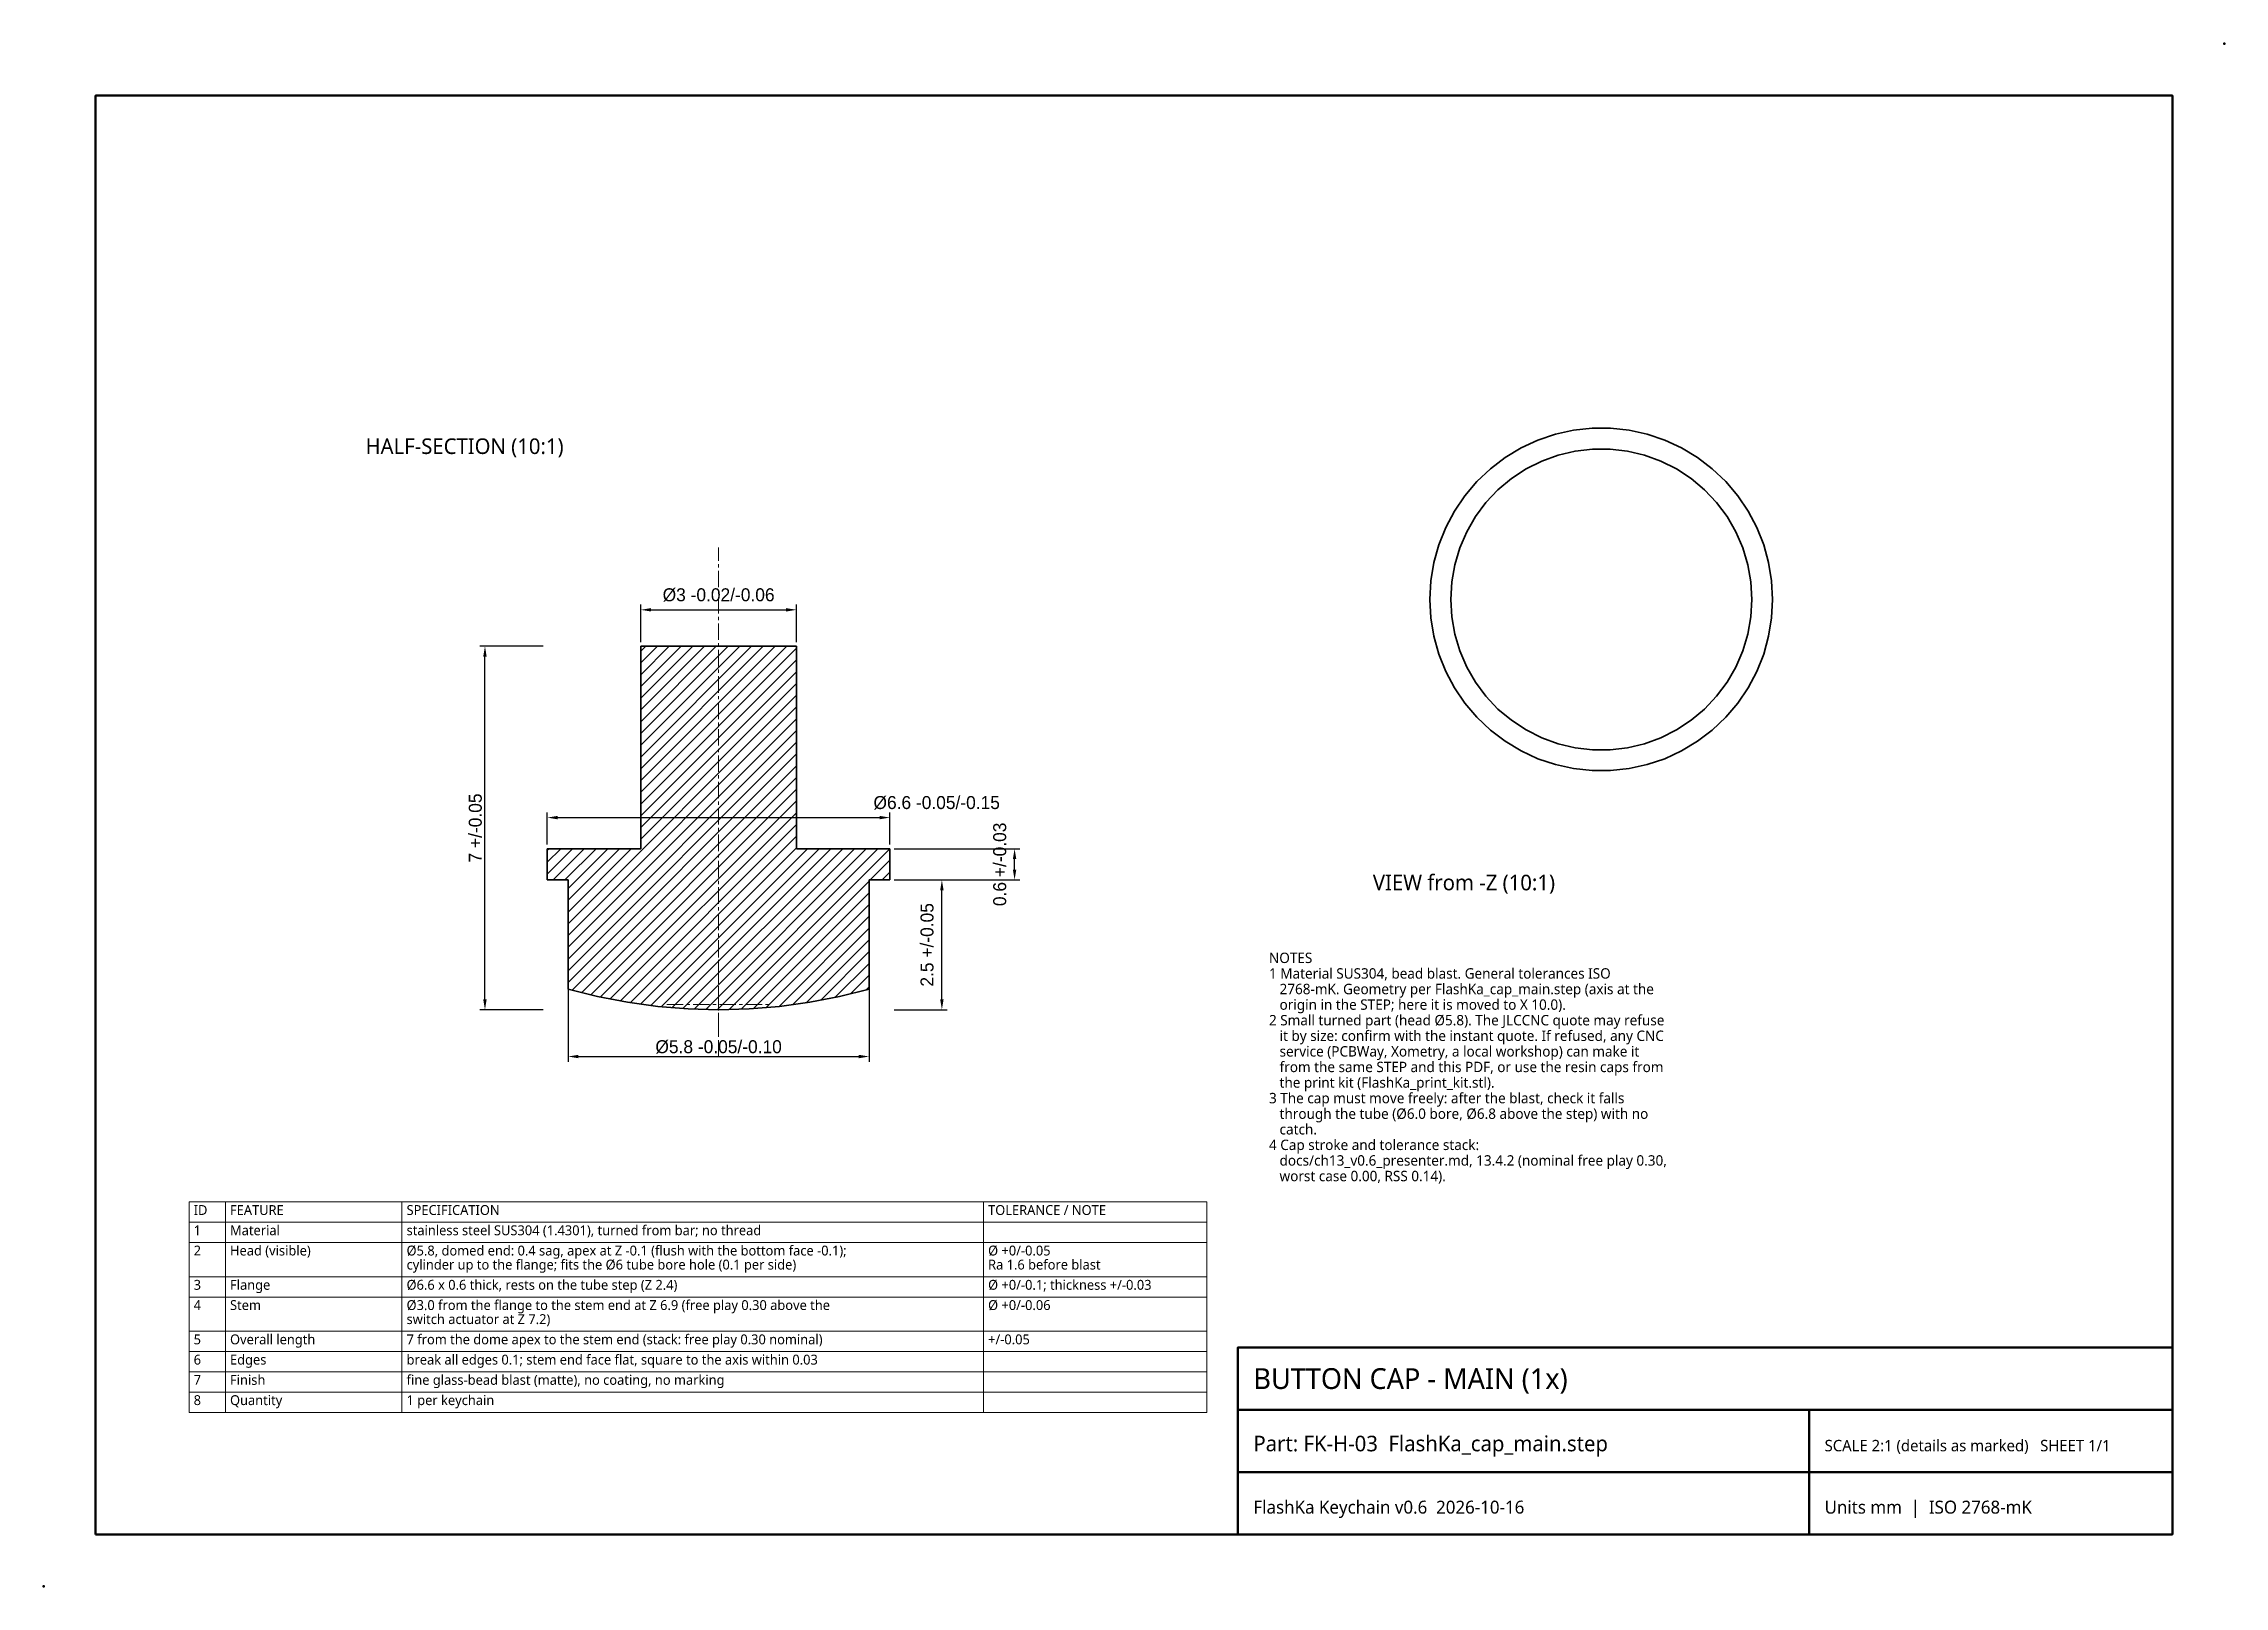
# Model space of a CAD drawing. Header units: millimetres. Extents: x 0 to 420, y 0 to 297.
import ezdxf

# ---------------------------------------------------------------- set-up
doc = ezdxf.new("R2010")
doc.units = ezdxf.units.MM
doc.linetypes.add('CENTER', pattern=[5.08, 3.175, -0.635, 0.635, -0.635])
for name, color, linetype, lineweight in [('BORDER', 7, 'Continuous', 50), ('CENTER', 1, 'CENTER', 13), ('DIM', 5, 'Continuous', 13), ('HATCH', 8, 'Continuous', 9), ('TABLE', 7, 'Continuous', 18), ('TEXT', 7, 'Continuous', 18), ('VISIBLE', 7, 'Continuous', 35)]:
    doc.layers.add(name, color=color, linetype=linetype, lineweight=lineweight)
doc.styles.add('OpenSans', font='OpenSans-Regular.ttf')
doc.dimstyles.new('FK10', dxfattribs={"dimtxt": 2.5, "dimasz": 2, "dimexe": 1, "dimexo": 0.8, "dimgap": 0.6, "dimtad": 1, "dimdec": 3, "dimlfac": 0.1, "dimdsep": 46, "dimcen": 2.5, "dimclrd": 5, "dimclre": 5, "dimclrt": 7, "dimazin": 3, "dimtfac": 1, "dimtmove": 0, "dimatfit": 3})

msp = doc.modelspace()

# ---------------------------------------------------------------- linework, layer by layer
at = {"layer": 'BORDER'}
for p, q in [((230, 34), (410, 34)), ((340, 10), (340, 34)), ((230, 22), (410, 22))]:
    msp.add_line(p, q, dxfattribs=at)
for points in [[(10, 10), (410, 10), (410, 287), (10, 287)], [(230, 10), (410, 10), (410, 46), (230, 46)]]:
    msp.add_lwpolyline(points, close=True, dxfattribs=at)
for p in [(420, 297), (0, 0)]:
    msp.add_point(p, dxfattribs=at)
at = {"layer": 'CENTER'}
for p, q in [((130, 106), (130, 200)), ((130, 102), (130, 122)), ((120, 112), (140, 112))]:
    msp.add_line(p, q, dxfattribs=at)
at = {"layer": 'HATCH'}
for p, q in [((115, 152.8765), (143.1235, 181)), ((115, 155.1393), (140.8607, 181)), ((115, 157.402), (138.598, 181)), ((115, 159.6648), (136.3352, 181)), ((115, 161.9275), (134.0725, 181)), ((115, 164.1902), (131.8098, 181)), ((115, 166.453), (129.547, 181)), ((115, 168.7157), (127.2843, 181)), ((115, 170.9785), (125.0215, 181)), ((115, 173.2412), (122.7588, 181)), ((115, 175.504), (120.496, 181)), ((115, 177.7667), (118.2333, 181)), ((115, 180.0294), (115.9706, 181)), ((115, 150.6138), (145, 180.6138)), ((115, 148.3511), (145, 178.3511)), ((115, 146.0883), (145, 176.0883)), ((115, 143.8256), (145, 173.8256)), ((101, 127.5628), (145, 171.5628)), ((101, 125.3001), (145, 169.3001)), ((101, 123.0373), (145, 167.0373)), ((101, 120.7746), (145, 164.7746)), ((101, 118.5119), (145, 162.5119)), ((101, 116.2491), (145, 160.2491)), ((101.8144, 114.8008), (145, 157.9864)), ((103.6325, 114.3562), (145, 155.7236)), ((105.4506, 113.9115), (145, 153.4609)), ((107.2687, 113.4668), (145, 151.1982)), ((109.1451, 113.0805), (145, 148.9354)), ((111.0741, 112.7468), (145, 146.6727)), ((113.0031, 112.413), (145, 144.4099)), ((97, 137.1393), (101.8607, 142)), ((97, 139.402), (99.598, 142)), ((97, 141.6648), (97.3352, 142)), ((98.1235, 136), (104.1235, 142)), ((100.3862, 136), (106.3862, 142)), ((101, 129.8256), (113.1744, 142)), ((101, 132.0883), (110.9117, 142)), ((101, 134.3511), (108.6489, 142)), ((114.932, 112.0792), (145, 142.1472)), ((116.9559, 111.8404), (147.1156, 142)), ((119.007, 111.6288), (149.3783, 142)), ((121.0582, 111.4171), (151.641, 142)), ((123.139, 111.2352), (153.9038, 142)), ((125.3267, 111.1602), (156.1665, 142)), ((127.5145, 111.0852), (158.4293, 142)), ((129.7022, 111.0102), (160.692, 142)), ((132.0241, 111.0694), (162.9547, 142)), ((159.2175, 136), (163, 139.7825)), ((134.3672, 111.1497), (159, 135.7825)), ((161.4802, 136), (163, 137.5198)), ((136.7103, 111.23), (159, 133.5198)), ((139.1852, 111.4423), (159, 131.257)), ((141.7083, 111.7025), (159, 128.9943)), ((144.2313, 111.9628), (159, 126.7315)), ((146.9332, 112.402), (159, 124.4688)), ((149.6693, 112.8754), (159, 122.2061)), ((152.4562, 113.3996), (159, 119.9433)), ((155.4516, 114.1321), (159, 117.6806)), ((158.4469, 114.8647), (159, 115.4178))]:
    msp.add_line(p, q, dxfattribs=at)
at = {"layer": 'TABLE'}
for p, q in [((28, 74), (224, 74)), ((28, 74), (28, 33.5)), ((35, 74), (35, 33.5)), ((69, 74), (69, 33.5)), ((181, 74), (181, 33.5)), ((224, 74), (224, 33.5)), ((28, 70.1), (224, 70.1)), ((28, 66.2), (224, 66.2)), ((28, 59.6), (224, 59.6)), ((28, 55.7), (224, 55.7)), ((28, 49.1), (224, 49.1)), ((28, 45.2), (224, 45.2)), ((28, 41.3), (224, 41.3)), ((28, 37.4), (224, 37.4)), ((28, 33.5), (224, 33.5))]:
    msp.add_line(p, q, dxfattribs=at)
at = {"layer": 'VISIBLE'}
for points in [[(333, 190), (332.8066, 186.4321), (332.2285, 182.906), (331.2726, 179.463), (329.95, 176.1437), (328.2763, 172.9867), (326.2711, 170.0293), (323.9579, 167.3059), (321.3637, 164.8487), (318.5192, 162.6863), (315.4575, 160.8441), (312.2146, 159.3438), (308.8284, 158.2029), (305.3388, 157.4347), (301.7866, 157.0484), (298.2134, 157.0484), (294.6612, 157.4347), (291.1716, 158.2029), (287.7854, 159.3438), (284.5425, 160.8441), (281.4808, 162.6863), (278.6363, 164.8487), (276.0421, 167.3059), (273.7289, 170.0293), (271.7237, 172.9867), (270.05, 176.1437), (268.7274, 179.463), (267.7715, 182.906), (267.1934, 186.4321), (267, 190), (267.1934, 193.5679), (267.7715, 197.094), (268.7274, 200.537), (270.05, 203.8563), (271.7237, 207.0133), (273.7289, 209.9707), (276.0421, 212.6941), (278.6363, 215.1513), (281.4808, 217.3137), (284.5425, 219.1559), (287.7854, 220.6562), (291.1716, 221.7971), (294.6612, 222.5653), (298.2134, 222.9516), (301.7866, 222.9516), (305.3388, 222.5653), (308.8284, 221.7971), (312.2146, 220.6562), (315.4575, 219.1559), (318.5192, 217.3137), (321.3637, 215.1513), (323.9579, 212.6941), (326.2711, 209.9707), (328.2763, 207.0133), (329.95, 203.8563), (331.2726, 200.537), (332.2285, 197.094), (332.8066, 193.5679), (333, 190)], [(329, 190), (328.8039, 186.6333), (328.2183, 183.3121), (327.2511, 180.0814), (325.9153, 176.9848), (324.2291, 174.0642), (322.2153, 171.3592), (319.901, 168.9062), (317.3176, 166.7384), (314.5, 164.8853), (311.4863, 163.3717), (308.3173, 162.2183), (305.0358, 161.4406), (301.6862, 161.0491), (298.3138, 161.0491), (294.9642, 161.4406), (291.6827, 162.2183), (288.5137, 163.3717), (285.5, 164.8853), (282.6824, 166.7384), (280.099, 168.9062), (277.7847, 171.3592), (275.7709, 174.0642), (274.0847, 176.9848), (272.7489, 180.0814), (271.7817, 183.3121), (271.1961, 186.6333), (271, 190), (271.1961, 193.3667), (271.7817, 196.6879), (272.7489, 199.9186), (274.0847, 203.0152), (275.7709, 205.9358), (277.7847, 208.6408), (280.099, 211.0938), (282.6824, 213.2616), (285.5, 215.1147), (288.5137, 216.6283), (291.6827, 217.7817), (294.9642, 218.5594), (298.3138, 218.9509), (301.6862, 218.9509), (305.0358, 218.5594), (308.3173, 217.7817), (311.4863, 216.6283), (314.5, 215.1147), (317.3176, 213.2616), (319.901, 211.0938), (322.2153, 208.6408), (324.2291, 205.9358), (325.9153, 203.0152), (327.2511, 199.9186), (328.2183, 196.6879), (328.8039, 193.3667), (329, 190)], [(145, 181), (115, 181)], [(115, 142), (115, 181)], [(145, 142), (145, 181)], [(115, 142), (97, 142)], [(97, 136), (97, 142)], [(115, 142), (112.7413, 142), (110.5888, 142), (108.5559, 142), (106.6551, 142), (104.898, 142), (103.2955, 142), (101.8575, 142), (100.5928, 142), (99.5092, 142), (98.6133, 142), (97.9108, 142), (97.4058, 142), (97.1016, 142), (97, 142)], [(163, 142), (145, 142)], [(163, 142), (162.8984, 142), (162.5942, 142), (162.0892, 142), (161.3867, 142), (160.4908, 142), (159.4072, 142), (158.1425, 142), (156.7045, 142), (155.102, 142), (153.3449, 142), (151.4441, 142), (149.4112, 142), (147.2587, 142), (145, 142)], [(163, 136), (163, 142)], [(97, 136), (101, 136)], [(101, 136), (100.4588, 136), (99.955, 136), (99.489, 136), (99.0616, 136), (98.6732, 136), (98.3244, 136), (98.0156, 136), (97.7472, 136), (97.5195, 136), (97.3328, 136), (97.1873, 136), (97.0833, 136), (97.0208, 136), (97, 136)], [(101, 115), (101, 136)], [(159, 115), (159, 136)], [(159, 136), (163, 136)], [(163, 136), (162.9792, 136), (162.9167, 136), (162.8127, 136), (162.6672, 136), (162.4805, 136), (162.2528, 136), (161.9844, 136), (161.6756, 136), (161.3268, 136), (160.9384, 136), (160.511, 136), (160.045, 136), (159.5412, 136), (159, 136)], [(130, 111), (124.1297, 111.161), (118.277, 111.6434), (112.4595, 112.4458), (106.6947, 113.5658), (101, 115)], [(130, 111), (135.8703, 111.161), (141.723, 111.6434), (147.5405, 112.4458), (153.3053, 113.5658), (159, 115)]]:
    msp.add_lwpolyline(points, dxfattribs=at)

# ---------------------------------------------------------------- texts
at = {"layer": 'TEXT', "style": 'OpenSans'}
for s, height, p in [('HALF-SECTION (10:1)', 3, (62, 218)), ('VIEW from -Z (10:1)', 3, (256, 134)), ('NOTES', 2, (236, 120)), ('1 Material SUS304, bead blast. General tolerances ISO', 2, (236, 117)), ('   2768-mK. Geometry per FlashKa_cap_main.step (axis at the', 2, (236, 114)), ('2 Small turned part (head Ø5.8). The JLCCNC quote may refuse', 2, (236, 108)), ('   origin in the STEP; here it is moved to X 10.0).', 2, (236, 111)), ('   it by size: confirm with the instant quote. If refused, any CNC', 2, (236, 105)), ('   from the same STEP and this PDF, or use the resin caps from', 2, (236, 99)), ('   service (PCBWay, Xometry, a local workshop) can make it', 2, (236, 102)), ('   the print kit (FlashKa_print_kit.stl).', 2, (236, 96)), ('3 The cap must move freely: after the blast, check it falls', 2, (236, 93)), ('   through the tube (Ø6.0 bore, Ø6.8 above the step) with no', 2, (236, 90)), ('   catch.', 2, (236, 87)), ('4 Cap stroke and tolerance stack:', 2, (236, 84)), ('   worst case 0.00, RSS 0.14).', 2, (236, 78)), ('   docs/ch13_v0.6_presenter.md, 13.4.2 (nominal free play 0.30,', 2, (236, 81)), ('ID', 1.9, (28.9, 71.5)), ('FEATURE', 1.9, (35.9, 71.5)), ('SPECIFICATION', 1.9, (69.9, 71.5)), ('TOLERANCE / NOTE', 1.9, (181.9, 71.5)), ('1', 1.9, (28.9, 67.6)), ('Material', 1.9, (35.9, 67.6)), ('stainless steel SUS304 (1.4301), turned from bar; no thread', 1.9, (69.9, 67.6)), ('2', 1.9, (28.9, 63.7)), ('Head (visible)', 1.9, (35.9, 63.7)), ('cylinder up to the flange; fits the Ø6 tube bore hole (0.1 per side)', 1.9, (69.9, 61)), ('Ø5.8, domed end: 0.4 sag, apex at Z -0.1 (flush with the bottom face -0.1);', 1.9, (69.9, 63.7)), ('Ø +0/-0.05', 1.9, (181.9, 63.7)), ('Ra 1.6 before blast', 1.9, (181.9, 61)), ('3', 1.9, (28.9, 57.1)), ('Flange', 1.9, (35.9, 57.1)), ('Ø6.6 x 0.6 thick, rests on the tube step (Z 2.4)', 1.9, (69.9, 57.1)), ('Ø +0/-0.1; thickness +/-0.03', 1.9, (181.9, 57.1)), ('4', 1.9, (28.9, 53.2)), ('Stem', 1.9, (35.9, 53.2)), ('Ø3.0 from the flange to the stem end at Z 6.9 (free play 0.30 above the', 1.9, (69.9, 53.2)), ('Ø +0/-0.06', 1.9, (181.9, 53.2)), ('switch actuator at Z 7.2)', 1.9, (69.9, 50.5)), ('5', 1.9, (28.9, 46.6)), ('Overall length', 1.9, (35.9, 46.6)), ('7 from the dome apex to the stem end (stack: free play 0.30 nominal)', 1.9, (69.9, 46.6)), ('+/-0.05', 1.9, (181.9, 46.6)), ('6', 1.9, (28.9, 42.7)), ('Edges', 1.9, (35.9, 42.7)), ('break all edges 0.1; stem end face flat, square to the axis within 0.03', 1.9, (69.9, 42.7)), ('BUTTON CAP - MAIN (1x)', 4, (233, 38)), ('7', 1.9, (28.9, 38.8)), ('Finish', 1.9, (35.9, 38.8)), ('fine glass-bead blast (matte), no coating, no marking', 1.9, (69.9, 38.8)), ('8', 1.9, (28.9, 34.9)), ('Quantity', 1.9, (35.9, 34.9)), ('1 per keychain', 1.9, (69.9, 34.9)), ('Part: FK-H-03  FlashKa_cap_main.step', 3, (233, 26)), ('SCALE 2:1 (details as marked)   SHEET 1/1', 2.2, (343, 26)), ('FlashKa Keychain v0.6  2026-10-16', 2.5, (233, 14)), ('Units mm  |  ISO 2768-mK', 2.5, (343, 14))]:
    msp.add_text(s, height=height, dxfattribs=at).set_placement(p)

# ---------------------------------------------------------------- dimensions: what is measured, and where the dimension line sits
at = {"layer": 'DIM'}
for base, p1, p2, text in [((115, 188), (115, 181), (145, 181), '%%c<> -0.02/-0.06'), ((101, 102), (101, 117), (159, 117), '%%c<> -0.05/-0.10')]:
    msp.add_linear_dim(base=base, p1=p1, p2=p2, text=text, dimstyle='FK10', dxfattribs=at).render()
for base, p1, p2 in [((85, 111), (97, 111), (97, 181)), ((173, 111), (163, 111), (163, 136))]:
    msp.add_linear_dim(base=base, p1=p1, p2=p2, angle=90, text='<> +/-0.05', dimstyle='FK10', dxfattribs=at).render()
msp.add_linear_dim(base=(97, 148), p1=(97, 142), p2=(163, 142), location=(172, 150.85), text='%%c<> -0.05/-0.15', dimstyle='FK10', override={"dimtmove": 2}, dxfattribs=at).render()
msp.add_linear_dim(base=(187, 136), p1=(163, 136), p2=(163, 142), angle=90, location=(184.15, 139), text='<> +/-0.03', dimstyle='FK10', override={"dimtmove": 2}, dxfattribs=at).render()

doc.saveas('drawing.dxf')
